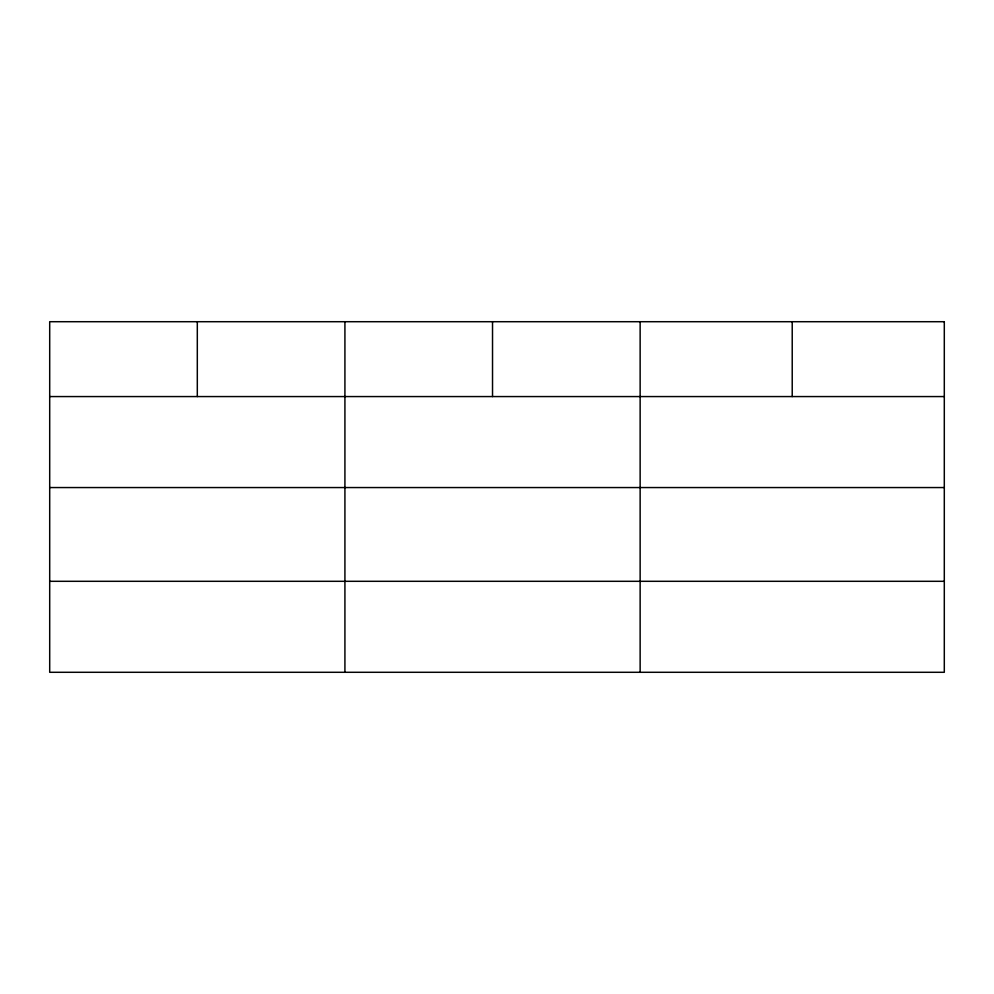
<?xml version="1.0" encoding="UTF-8"?>
<svg xmlns="http://www.w3.org/2000/svg" width="994" height="994" viewBox="0 0 994 994"><rect width="100%" height="100%" fill="white"/><g stroke="black" fill="none" stroke-linecap="round" stroke-linejoin="round"><path stroke-width="1.49" d="M49.7 396.569L944.3 396.569M49.7 487.557L944.3 487.557M49.7 581.304L944.3 581.304M792.218 321.708L792.218 396.569M640.136 321.708L640.136 672.292M492.527 321.708L492.527 396.569M344.918 321.708L344.918 672.292M197.309 321.708L197.309 396.569M944.3 321.708L49.7 321.708L49.7 672.292L944.3 672.292L944.3 321.708"/></g></svg>
